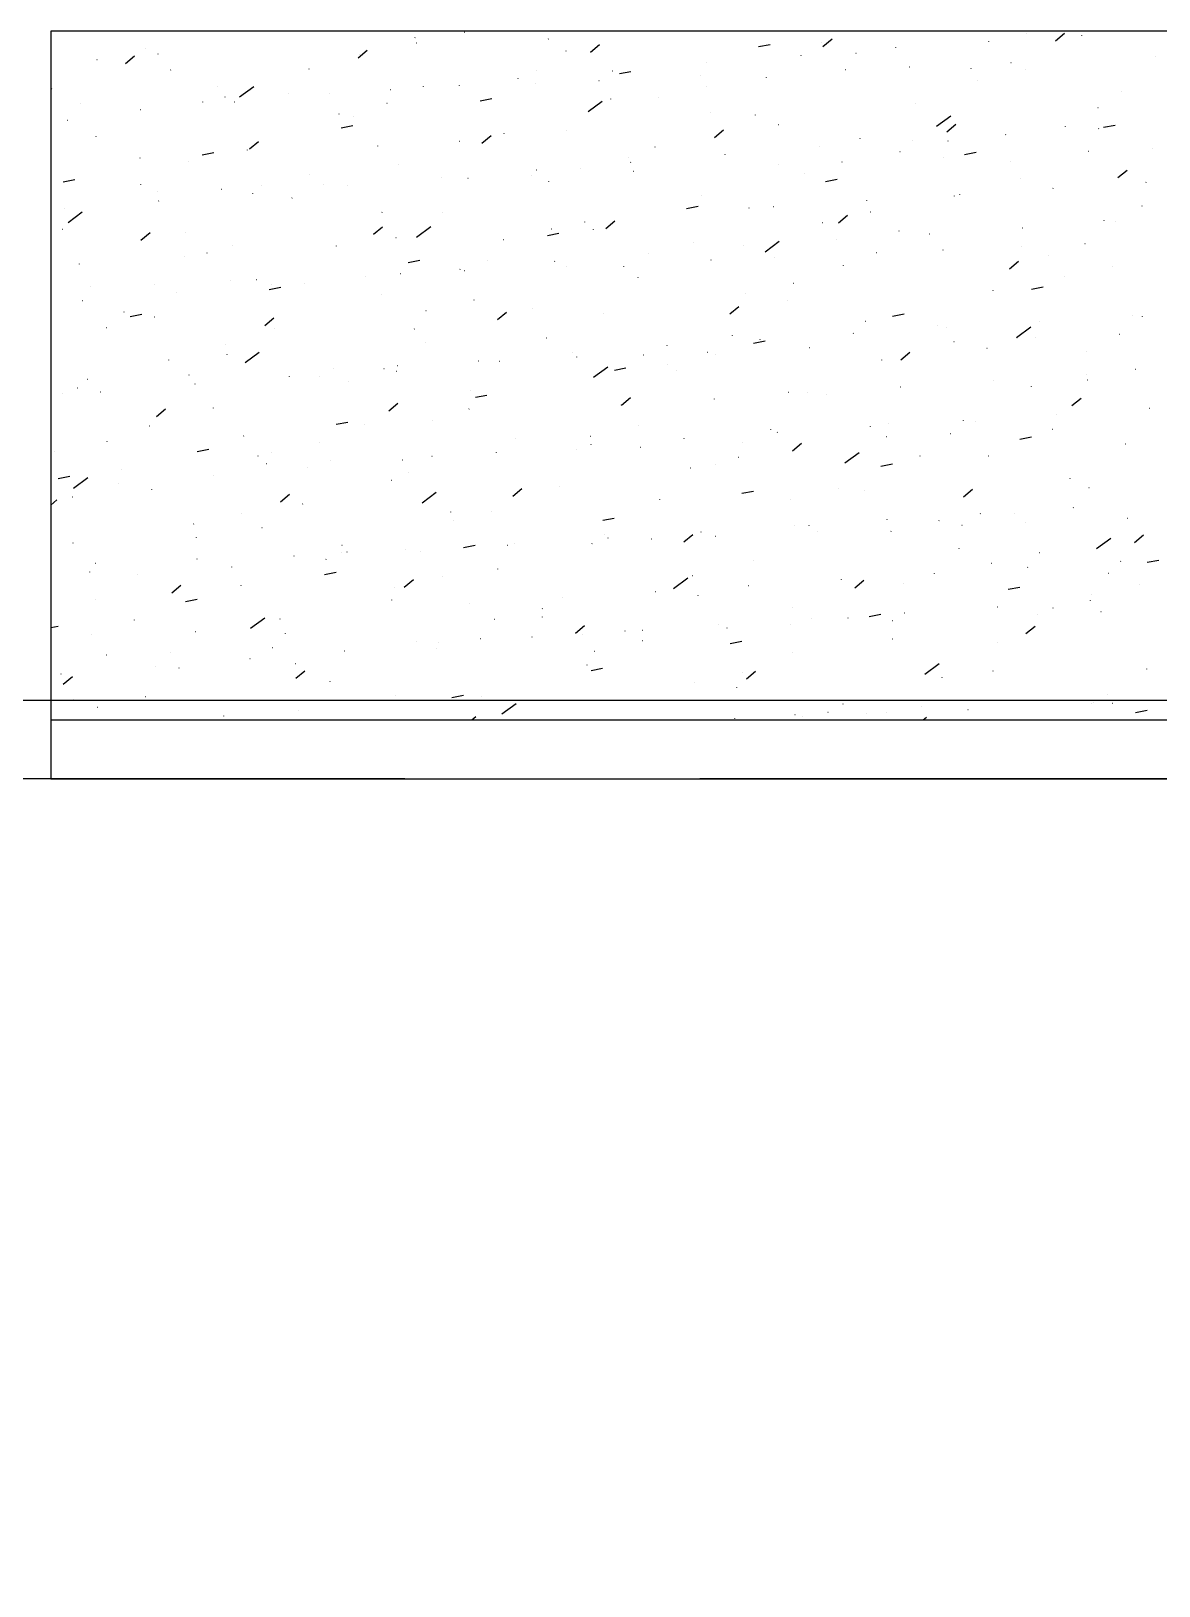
# Model space of a CAD drawing. Extents: x 0 to 119, y 0 to 84.
# Drawn here: x 69.472 to 70.618, y 71.152 to 72.732 of the extents above; entities that cross this region are included whole.
import ezdxf

# ---------------------------------------------------------------- set-up
doc = ezdxf.new("R2010")
doc.units = 0
doc.header["$MEASUREMENT"] = 0
doc.linetypes.add('ESTILO_TQS_0001', pattern=[1, 0.7, -0.3])
for name, color, linetype in [('1', 3, 'CONTINUOUS'), ('4', 5, 'CONTINUOUS'), ('9', 8, 'CONTINUOUS')]:
    doc.layers.add(name, color=color, linetype=linetype)

msp = doc.modelspace()

# ---------------------------------------------------------------- linework, layer by layer
at = {"layer": '1', "color": 3, "linetype": 'ESTILO_TQS_0001'}
msp.add_lwpolyline([(67.89179, 68.732318), (70.85179, 68.732318), (70.85179, 71.972318), (67.89179, 71.972318), (67.89179, 68.732318)], dxfattribs=at)
at = {"layer": '4', "color": 5, "linetype": 'Continuous'}
msp.add_line((67.25197, 72.052318), (71.69197, 72.052318), dxfattribs=at)
at = {"layer": '9', "color": 8, "linetype": 'Continuous'}
for p, q in [((69.912296, 72.731258), (69.912492, 72.731301)), ((70.484091, 72.729372), (70.484117, 72.72957)), ((70.513211, 72.722564), (70.522404, 72.730278)), ((70.540086, 72.728001), (70.540207, 72.72816)), ((69.49197, 72.726929), (69.49197, 72.726929)), ((69.58777, 72.714172), (69.587965, 72.714215)), ((69.804285, 72.705141), (69.813478, 72.712854)), ((69.862197, 72.725593), (69.862223, 72.725791)), ((69.863482, 72.720436), (69.863677, 72.720479)), ((69.997672, 72.724246), (69.997793, 72.724405)), ((70.015764, 72.712052), (70.01579, 72.712251)), ((70.040594, 72.710949), (70.049786, 72.718662)), ((70.211324, 72.71655), (70.223104, 72.71884)), ((70.27581, 72.720643), (70.275836, 72.720841)), ((70.276903, 72.716756), (70.286095, 72.72447)), ((70.350844, 72.715754), (70.350965, 72.715912)), ((70.445465, 72.721877), (70.445586, 72.722036)), ((69.538955, 72.70335), (69.53915, 72.703394)), ((69.567976, 72.699333), (69.577169, 72.707046)), ((69.601089, 72.708932), (69.601115, 72.70913)), ((69.805714, 72.70846), (69.805836, 72.708619)), ((70.158886, 72.699968), (70.159008, 72.700126)), ((70.254713, 72.707662), (70.254834, 72.707821)), ((70.310441, 72.709803), (70.310637, 72.709847)), ((70.364501, 72.696002), (70.364701, 72.696011)), ((70.468002, 72.700521), (70.468202, 72.70053)), ((70.614862, 72.706934), (70.615062, 72.706942)), ((69.49197, 72.692934), (69.49197, 72.692934)), ((69.49197, 72.692934), (69.49197, 72.692934)), ((69.49197, 72.692934), (69.49197, 72.692934)), ((69.613757, 72.692674), (69.613879, 72.692833)), ((69.754459, 72.693904), (69.754486, 72.694103)), ((69.966929, 72.684182), (69.967051, 72.68434)), ((69.985915, 72.692718), (69.98611, 72.692761)), ((70.049201, 72.682236), (70.049401, 72.682245)), ((70.062756, 72.691876), (70.062877, 72.692035)), ((70.06997, 72.689074), (70.081749, 72.691363)), ((70.152703, 72.686755), (70.152903, 72.686764)), ((70.219367, 72.685248), (70.219393, 72.685446)), ((70.299563, 72.693167), (70.299763, 72.693176)), ((70.427648, 72.693976), (70.427674, 72.694174)), ((70.433851, 72.682302), (70.434046, 72.682346)), ((70.482666, 72.693124), (70.482861, 72.693168)), ((69.49197, 72.666753), (69.49197, 72.666753)), ((69.492881, 72.673674), (69.492907, 72.673872)), ((69.661388, 72.675633), (69.661583, 72.675676)), ((69.668964, 72.665635), (69.669163, 72.665643)), ((69.683848, 72.665442), (69.698377, 72.676069)), ((69.733902, 72.66847), (69.734101, 72.668479)), ((69.774972, 72.668396), (69.775094, 72.668554)), ((69.837403, 72.672989), (69.837603, 72.672998)), ((69.870798, 72.67609), (69.87092, 72.676249)), ((69.907556, 72.676795), (69.907582, 72.676993)), ((69.984263, 72.679401), (69.984463, 72.67941)), ((70.109324, 72.665217), (70.10952, 72.66526)), ((70.158139, 72.676039), (70.158335, 72.676082)), ((70.579956, 72.670878), (70.579982, 72.671077)), ((69.49197, 72.657907), (69.49197, 72.657907)), ((69.49197, 72.657907), (69.49197, 72.657907)), ((69.49197, 72.651147), (69.49197, 72.651147)), ((69.49197, 72.651147), (69.49197, 72.651147)), ((69.522103, 72.659223), (69.522303, 72.659231)), ((69.583015, 72.65261), (69.583136, 72.652768)), ((69.646447, 72.660134), (69.646474, 72.660332)), ((69.678841, 72.660304), (69.678963, 72.660463)), ((69.833613, 72.658953), (69.833808, 72.658997)), ((69.928615, 72.661597), (69.940395, 72.663887)), ((70.038106, 72.650545), (70.052634, 72.661172)), ((70.061122, 72.663254), (70.061148, 72.663453)), ((70.162924, 72.649852), (70.16295, 72.65005)), ((70.371205, 72.658581), (70.371231, 72.658779)), ((70.556284, 72.654585), (70.55648, 72.654628)), ((69.49197, 72.638073), (69.49197, 72.638073)), ((69.49197, 72.635556), (69.49197, 72.635556)), ((69.509086, 72.641868), (69.509281, 72.641911)), ((69.784798, 72.648131), (69.784993, 72.648175)), ((69.787261, 72.634121), (69.799041, 72.63641)), ((69.799818, 72.645106), (69.799844, 72.645305)), ((70.208203, 72.64705), (70.208325, 72.647209)), ((70.231758, 72.637499), (70.231953, 72.637543)), ((70.392363, 72.635648), (70.406891, 72.646275)), ((70.402901, 72.630003), (70.412094, 72.637716)), ((70.523513, 72.635483), (70.523539, 72.635681)), ((70.557151, 72.633052), (70.557272, 72.633211)), ((70.562174, 72.634541), (70.573954, 72.636831)), ((69.53824, 72.624876), (69.538266, 72.625074)), ((69.693975, 72.612579), (69.703167, 72.620293)), ((69.907231, 72.620414), (69.907426, 72.620457)), ((69.930283, 72.618387), (69.939476, 72.626101)), ((69.952915, 72.627997), (69.952941, 72.628195)), ((70.016246, 72.631264), (70.016368, 72.631423)), ((70.166592, 72.624195), (70.175785, 72.631908)), ((70.314762, 72.623185), (70.314788, 72.623383)), ((70.367908, 72.620804), (70.36803, 72.620963)), ((70.403982, 72.62082), (70.404178, 72.620863)), ((70.462529, 72.626928), (70.462651, 72.627087)), ((69.582705, 72.603328), (69.5829, 72.603372)), ((69.645907, 72.606644), (69.657686, 72.608934)), ((69.691806, 72.611336), (69.691832, 72.611534)), ((69.824289, 72.615478), (69.824411, 72.615637)), ((70.079456, 72.603735), (70.079651, 72.603778)), ((70.106481, 72.614457), (70.106507, 72.614655)), ((70.177461, 72.606986), (70.177583, 72.607144)), ((70.273287, 72.61468), (70.273409, 72.614839)), ((70.355167, 72.609998), (70.355363, 72.610041)), ((70.399684, 72.60389), (70.399884, 72.603898)), ((70.42082, 72.607065), (70.4326, 72.609355)), ((70.546544, 72.610302), (70.546744, 72.61031)), ((70.611483, 72.613137), (70.611682, 72.613146)), ((69.632332, 72.599692), (69.632453, 72.599851)), ((69.754929, 72.586649), (69.755124, 72.586693)), ((69.845177, 72.596308), (69.845203, 72.596507)), ((69.980883, 72.585604), (69.981083, 72.585613)), ((69.985504, 72.5912), (69.985625, 72.591358)), ((70.030641, 72.592913), (70.030836, 72.592956)), ((70.08133, 72.598894), (70.081452, 72.599053)), ((70.084385, 72.590123), (70.084585, 72.590132)), ((70.231245, 72.596535), (70.231445, 72.596544)), ((70.258319, 72.58779), (70.258345, 72.587988)), ((70.296183, 72.599371), (70.296383, 72.599379)), ((70.46707, 72.600087), (70.467096, 72.600286)), ((70.576768, 72.583415), (70.58596, 72.591129)), ((69.49197, 72.583213), (69.49197, 72.583213)), ((69.49197, 72.583213), (69.49197, 72.583213)), ((69.49197, 72.576722), (69.49197, 72.576722)), ((69.504552, 72.579168), (69.516332, 72.581457)), ((69.583598, 72.576078), (69.583624, 72.576276)), ((69.665584, 72.571838), (69.665783, 72.571847)), ((69.706114, 72.575827), (69.706309, 72.575871)), ((69.769085, 72.576357), (69.769285, 72.576366)), ((69.793546, 72.575414), (69.793668, 72.575573)), ((69.889373, 72.583108), (69.889495, 72.583267)), ((69.915945, 72.582769), (69.916145, 72.582778)), ((69.998273, 72.579199), (69.998299, 72.579397)), ((70.279466, 72.579589), (70.291245, 72.581878)), ((70.477601, 72.582281), (70.477796, 72.582324)), ((70.510641, 72.57244), (70.510763, 72.572598)), ((70.605262, 72.578563), (70.605384, 72.578722)), ((69.49197, 72.564258), (69.49197, 72.564258)), ((69.49197, 72.564258), (69.49197, 72.564258)), ((69.49197, 72.564258), (69.49197, 72.564258)), ((69.600646, 72.569003), (69.600845, 72.569011)), ((69.601589, 72.559628), (69.601711, 72.559787)), ((69.697416, 72.567323), (69.697537, 72.567481)), ((69.737165, 72.562538), (69.737191, 72.562736)), ((70.138111, 72.552112), (70.149891, 72.554402)), ((70.153074, 72.565195), (70.153269, 72.565238)), ((70.226778, 72.554068), (70.2269, 72.554227)), ((70.321399, 72.560192), (70.321521, 72.560351)), ((70.410627, 72.564692), (70.410654, 72.56489)), ((70.41602, 72.566316), (70.416142, 72.566475)), ((70.60101, 72.554779), (70.601206, 72.554823)), ((69.505458, 72.551537), (69.50558, 72.551695)), ((69.50951, 72.537919), (69.524038, 72.548546)), ((69.828548, 72.54811), (69.828743, 72.548153)), ((69.890535, 72.54751), (69.890561, 72.547709)), ((70.034821, 72.538282), (70.034942, 72.538441)), ((70.056282, 72.531634), (70.065474, 72.539347)), ((70.201876, 72.552394), (70.201902, 72.552592)), ((70.292591, 72.537441), (70.301783, 72.545155)), ((70.325299, 72.548516), (70.325494, 72.548559)), ((70.562661, 72.539512), (70.562688, 72.53971)), ((70.57452, 72.538499), (70.574641, 72.538658)), ((69.49197, 72.533958), (69.49197, 72.533958)), ((69.49197, 72.528353), (69.49197, 72.528353)), ((69.49197, 72.528353), (69.49197, 72.528353)), ((69.49197, 72.525089), (69.49197, 72.525089)), ((69.504021, 72.531024), (69.504216, 72.531068)), ((69.583664, 72.520018), (69.592857, 72.527731)), ((69.628957, 72.52728), (69.628983, 72.527478)), ((69.819973, 72.525826), (69.829166, 72.533539)), ((69.842864, 72.522496), (69.842985, 72.522655)), ((69.863767, 72.523022), (69.878295, 72.533649)), ((69.996757, 72.524636), (70.008537, 72.526925)), ((70.000772, 72.531431), (70.000967, 72.531474)), ((70.043632, 72.530401), (70.043658, 72.530599)), ((70.276484, 72.537694), (70.276679, 72.537737)), ((70.354185, 72.529296), (70.354211, 72.529494)), ((70.385278, 72.526252), (70.385399, 72.52641)), ((70.479899, 72.532375), (70.48002, 72.532534)), ((69.650906, 72.50671), (69.651028, 72.506869)), ((69.676245, 72.514345), (69.676441, 72.514388)), ((69.782523, 72.51374), (69.782549, 72.513938)), ((69.951957, 72.520609), (69.952152, 72.520652)), ((70.145433, 72.516998), (70.14546, 72.517197)), ((70.196035, 72.514004), (70.196157, 72.514163)), ((70.218024, 72.508126), (70.232552, 72.518752)), ((70.290657, 72.520128), (70.290778, 72.520286)), ((70.331366, 72.507258), (70.331566, 72.507266)), ((70.398917, 72.509976), (70.399112, 72.51002)), ((70.478226, 72.51367), (70.478426, 72.513678)), ((70.543165, 72.516505), (70.543364, 72.516514)), ((69.521219, 72.495592), (69.521245, 72.49579)), ((69.627431, 72.503523), (69.627626, 72.503566)), ((69.855403, 72.497159), (69.867182, 72.499449)), ((69.935894, 72.498712), (69.93592, 72.498911)), ((70.004078, 72.498218), (70.0042, 72.498377)), ((70.016067, 72.493491), (70.016267, 72.4935)), ((70.074391, 72.492891), (70.074586, 72.492934)), ((70.099905, 72.505913), (70.100026, 72.506071)), ((70.162927, 72.499903), (70.163127, 72.499912)), ((70.227865, 72.502739), (70.228065, 72.502747)), ((70.297742, 72.493901), (70.297768, 72.494099)), ((70.466457, 72.490854), (70.47565, 72.498567)), ((70.506219, 72.504116), (70.506245, 72.504315)), ((70.571142, 72.493297), (70.571337, 72.493341)), ((69.597266, 72.475206), (69.597465, 72.475215)), ((69.674316, 72.478482), (69.674342, 72.47868)), ((69.700767, 72.479725), (69.700967, 72.479734)), ((69.749864, 72.475806), (69.750059, 72.475849)), ((69.812121, 72.482432), (69.812243, 72.482591)), ((69.847627, 72.486137), (69.847827, 72.486146)), ((69.907947, 72.490127), (69.908069, 72.490285)), ((69.912565, 72.488972), (69.912765, 72.488981)), ((70.088991, 72.481603), (70.089017, 72.481801)), ((70.246615, 72.476212), (70.24681, 72.476255)), ((70.522327, 72.482475), (70.522522, 72.482519)), ((69.49197, 72.473492), (69.49197, 72.473492)), ((69.49197, 72.473492), (69.49197, 72.473492)), ((69.49197, 72.473492), (69.49197, 72.473492)), ((69.49197, 72.470609), (69.49197, 72.470609)), ((69.49197, 72.470609), (69.49197, 72.470609)), ((69.49197, 72.470609), (69.49197, 72.470609)), ((69.532328, 72.472371), (69.532527, 72.472379)), ((69.620164, 72.466646), (69.620286, 72.466805)), ((69.714048, 72.469683), (69.725828, 72.471972)), ((69.71599, 72.474341), (69.716112, 72.474499)), ((69.827882, 72.464942), (69.827908, 72.46514)), ((69.922088, 72.459126), (69.922284, 72.45917)), ((70.1978, 72.46539), (70.197995, 72.465433)), ((70.449776, 72.468721), (70.449802, 72.468919)), ((70.488962, 72.470103), (70.500741, 72.472393)), ((69.49197, 72.443077), (69.49197, 72.443077)), ((69.524033, 72.458555), (69.524155, 72.458713)), ((69.566578, 72.446794), (69.566604, 72.446992)), ((69.572694, 72.442206), (69.584474, 72.444496)), ((69.873274, 72.448304), (69.873469, 72.448348)), ((69.945971, 72.439072), (69.955164, 72.446786)), ((69.981253, 72.449914), (69.981279, 72.450113)), ((70.053395, 72.4453), (70.053517, 72.445459)), ((70.18228, 72.44488), (70.191473, 72.452593)), ((70.241299, 72.458505), (70.241325, 72.458703)), ((70.347607, 72.442627), (70.359387, 72.444917)), ((70.591585, 72.44355), (70.591706, 72.443708)), ((69.548747, 72.431219), (69.548942, 72.431262)), ((69.597562, 72.442041), (69.597757, 72.442084)), ((69.709663, 72.433264), (69.718855, 72.440978)), ((69.719674, 72.429684), (69.7197, 72.429882)), ((69.861438, 72.429514), (69.86156, 72.429673)), ((70.320234, 72.437672), (70.320429, 72.437716)), ((70.393333, 72.433325), (70.393359, 72.433524)), ((70.402342, 72.431302), (70.402464, 72.431461)), ((70.473596, 72.421043), (70.488124, 72.43167)), ((70.496964, 72.437426), (70.497085, 72.437585)), ((70.601614, 72.442054), (70.60164, 72.442252)), ((69.49197, 72.426515), (69.49197, 72.426515)), ((69.49197, 72.418632), (69.49197, 72.418632)), ((69.49197, 72.418632), (69.49197, 72.418632)), ((69.49197, 72.418632), (69.49197, 72.418632)), ((69.49197, 72.416769), (69.49197, 72.416769)), ((69.669481, 72.413728), (69.669603, 72.413887)), ((69.873241, 72.416144), (69.873267, 72.416342)), ((69.995707, 72.420587), (69.995902, 72.42063)), ((70.118479, 72.412931), (70.118601, 72.413089)), ((70.184856, 72.42311), (70.184882, 72.423308)), ((70.206253, 72.41515), (70.218033, 72.41744)), ((70.2131, 72.419054), (70.213222, 72.419213)), ((70.307721, 72.425178), (70.307843, 72.425337)), ((70.409908, 72.417038), (70.410108, 72.417046)), ((70.474847, 72.419873), (70.475046, 72.419882)), ((70.492458, 72.420993), (70.492653, 72.421036)), ((70.578348, 72.424392), (70.578548, 72.424401)), ((69.611936, 72.397996), (69.611962, 72.398194)), ((69.67118, 72.403501), (69.671376, 72.403545)), ((69.689428, 72.3955), (69.703957, 72.406126)), ((69.926522, 72.397145), (69.926644, 72.397303)), ((69.947749, 72.396859), (69.947949, 72.396868)), ((70.022653, 72.405236), (70.022775, 72.405395)), ((70.026611, 72.401116), (70.026637, 72.401315)), ((70.094609, 72.403271), (70.094809, 72.40328)), ((70.159547, 72.406107), (70.159747, 72.406115)), ((70.167931, 72.403908), (70.168127, 72.403951)), ((70.263048, 72.410626), (70.263248, 72.410634)), ((70.33689, 72.39793), (70.336916, 72.398128)), ((70.356147, 72.398292), (70.365339, 72.406006)), ((70.443643, 72.410171), (70.443838, 72.410214)), ((70.545171, 72.406658), (70.545197, 72.406857)), ((69.632449, 72.383093), (69.632649, 72.383102)), ((69.734565, 72.381359), (69.734687, 72.381517)), ((69.765033, 72.380886), (69.765059, 72.381085)), ((69.779309, 72.389505), (69.779509, 72.389514)), ((69.830696, 72.38945), (69.830817, 72.389609)), ((69.843405, 72.386822), (69.8436, 72.386866)), ((69.844247, 72.39234), (69.844447, 72.392349)), ((70.043686, 72.380603), (70.058214, 72.39123)), ((70.064899, 72.387674), (70.076678, 72.389964)), ((70.119117, 72.393086), (70.119312, 72.393129)), ((70.128413, 72.387714), (70.128439, 72.387912)), ((70.545075, 72.382938), (70.545197, 72.383096)), ((70.594327, 72.388716), (70.594522, 72.38876)), ((69.49197, 72.37696), (69.49197, 72.37696)), ((69.503924, 72.364225), (69.50395, 72.364423)), ((69.518878, 72.369737), (69.519073, 72.36978)), ((69.528948, 72.378574), (69.529148, 72.378583)), ((69.542608, 72.365573), (69.542729, 72.365731)), ((69.638738, 72.373664), (69.63886, 72.373823)), ((69.79459, 72.376), (69.794785, 72.376044)), ((69.918599, 72.367346), (69.918625, 72.367544)), ((70.24155, 72.365368), (70.241745, 72.365411)), ((70.261212, 72.364566), (70.261334, 72.364725)), ((70.355833, 72.37069), (70.355955, 72.370849)), ((70.450454, 72.376814), (70.450576, 72.376972)), ((70.488728, 72.371263), (70.488754, 72.371461)), ((70.545512, 72.377894), (70.545707, 72.377938)), ((69.49197, 72.363771), (69.49197, 72.363771)), ((69.599352, 72.340703), (69.608545, 72.348416)), ((69.657295, 72.349198), (69.657321, 72.349396)), ((69.835661, 72.346511), (69.844854, 72.354224)), ((69.917023, 72.348283), (69.917219, 72.348326)), ((69.923545, 72.360197), (69.935324, 72.362487)), ((70.07197, 72.352318), (70.081162, 72.360032)), ((70.07197, 72.352318), (70.071996, 72.352517)), ((70.07197, 72.352318), (70.072092, 72.352477)), ((70.166591, 72.358442), (70.166713, 72.358601)), ((70.280447, 72.362534), (70.280473, 72.362732)), ((70.530014, 72.351705), (70.539206, 72.359419)), ((70.608954, 72.348997), (70.609076, 72.349156)), ((69.78219, 72.332721), (69.79397, 72.335011)), ((69.880013, 72.336533), (69.880134, 72.336691)), ((70.343419, 72.333091), (70.343614, 72.333135)), ((70.419712, 72.336749), (70.419833, 72.336908)), ((70.432285, 72.335867), (70.432311, 72.336065)), ((70.514333, 72.342873), (70.514455, 72.343032)), ((69.592497, 72.331197), (69.592692, 72.331241)), ((69.688055, 72.320747), (69.688177, 72.320905)), ((69.810391, 72.332088), (69.810418, 72.332287)), ((69.963958, 72.318548), (69.963984, 72.318746)), ((70.040433, 72.320782), (70.040628, 72.320825)), ((70.089248, 72.331604), (70.089443, 72.331647)), ((70.135849, 72.318378), (70.13597, 72.318537)), ((70.224004, 72.327139), (70.22403, 72.327337)), ((70.23047, 72.324502), (70.230591, 72.32466)), ((70.325091, 72.330626), (70.325212, 72.330784)), ((70.34159, 72.320406), (70.34179, 72.320414)), ((70.406529, 72.323241), (70.406728, 72.32325)), ((70.477089, 72.317588), (70.488868, 72.319878)), ((70.51003, 72.32776), (70.51023, 72.327769)), ((69.49197, 72.308911), (69.49197, 72.308911)), ((69.49197, 72.308911), (69.49197, 72.308911)), ((69.496098, 72.304961), (69.49622, 72.305119)), ((69.549283, 72.315427), (69.549309, 72.315626)), ((69.640836, 72.305244), (69.652615, 72.307534)), ((69.715906, 72.303696), (69.716102, 72.303739)), ((69.764721, 72.314518), (69.764916, 72.314561)), ((69.945097, 72.304163), (69.945218, 72.304321)), ((70.026291, 72.306639), (70.026491, 72.306648)), ((70.041227, 72.312254), (70.041349, 72.312413)), ((70.091229, 72.309475), (70.091429, 72.309483)), ((70.19473, 72.313994), (70.19493, 72.314002)), ((70.245837, 72.305731), (70.255029, 72.313445)), ((70.299257, 72.293521), (70.313785, 72.304147)), ((70.445287, 72.300815), (70.445482, 72.300858)), ((70.584593, 72.312769), (70.584619, 72.312968)), ((69.49197, 72.29958), (69.49197, 72.29958)), ((69.49197, 72.29958), (69.49197, 72.29958)), ((69.49197, 72.29958), (69.49197, 72.29958)), ((69.564131, 72.286461), (69.564331, 72.28647)), ((69.702654, 72.3004), (69.70268, 72.300598)), ((69.710991, 72.292873), (69.711191, 72.292882)), ((69.753139, 72.288377), (69.753261, 72.288536)), ((69.775929, 72.295708), (69.776129, 72.295717)), ((69.84927, 72.296468), (69.849392, 72.296627)), ((69.879431, 72.300227), (69.879631, 72.300236)), ((70.142302, 72.288505), (70.142497, 72.288548)), ((70.167561, 72.291743), (70.167587, 72.291941)), ((70.191116, 72.299327), (70.191312, 72.29937)), ((70.335734, 72.290112), (70.347514, 72.292402)), ((70.375842, 72.300472), (70.375868, 72.30067)), ((69.49197, 72.28331), (69.49197, 72.28331)), ((69.49197, 72.28331), (69.49197, 72.28331)), ((69.49197, 72.276308), (69.49197, 72.276308)), ((69.49197, 72.273422), (69.49197, 72.273422)), ((69.49197, 72.273422), (69.49197, 72.273422)), ((69.499482, 72.277768), (69.511261, 72.280058)), ((69.51509, 72.267977), (69.529618, 72.278604)), ((69.561182, 72.272591), (69.561304, 72.27275)), ((69.657313, 72.280682), (69.657435, 72.280841)), ((69.83834, 72.275979), (69.838535, 72.276022)), ((69.85575, 72.28329), (69.855776, 72.283489)), ((70.009317, 72.26975), (70.009343, 72.269948)), ((70.52815, 72.277374), (70.528176, 72.277572)), ((69.49197, 72.250598), (69.498234, 72.255855)), ((69.49197, 72.254051), (69.49197, 72.254051)), ((69.49197, 72.254051), (69.49197, 72.254051)), ((69.513813, 72.258893), (69.514008, 72.258936)), ((69.594642, 72.266629), (69.594668, 72.266828)), ((69.725351, 72.253949), (69.734543, 72.261663)), ((69.869347, 72.25308), (69.883875, 72.263707)), ((69.961659, 72.259757), (69.970852, 72.267471)), ((70.111118, 72.256348), (70.111144, 72.256546)), ((70.19438, 72.262635), (70.20616, 72.264925)), ((70.24417, 72.256228), (70.244365, 72.256271)), ((70.292985, 72.26705), (70.29318, 72.267093)), ((70.319399, 72.265076), (70.319425, 72.265274)), ((70.419703, 72.259144), (70.428896, 72.266857)), ((70.547156, 72.268538), (70.547351, 72.268581)), ((69.49197, 72.251065), (69.49197, 72.251065)), ((69.686037, 72.242214), (69.686233, 72.242257)), ((69.748012, 72.251602), (69.748038, 72.2518)), ((69.898587, 72.243551), (69.898709, 72.243709)), ((69.940208, 72.243702), (69.940404, 72.243745)), ((70.436777, 72.2418), (70.436898, 72.241959)), ((70.471707, 72.241978), (70.471734, 72.242177)), ((70.531398, 72.247924), (70.531519, 72.248082)), ((69.637223, 72.231392), (69.637418, 72.231435)), ((69.70663, 72.227765), (69.706752, 72.227923)), ((69.901109, 72.234492), (69.901135, 72.234691)), ((70.053026, 72.235159), (70.064805, 72.237449)), ((70.152913, 72.223429), (70.153035, 72.223587)), ((70.247534, 72.229552), (70.247656, 72.229711)), ((70.262956, 72.229681), (70.262982, 72.229879)), ((70.27121, 72.223684), (70.27141, 72.223692)), ((70.342156, 72.235676), (70.342277, 72.235835)), ((70.346039, 72.223952), (70.346234, 72.223995)), ((70.394854, 72.234773), (70.395049, 72.234817)), ((70.41807, 72.230096), (70.41827, 72.230104)), ((70.483009, 72.232931), (70.483208, 72.23294)), ((70.58651, 72.23745), (70.58671, 72.237459)), ((69.514673, 72.211979), (69.514795, 72.212137)), ((69.64, 72.217831), (69.640026, 72.21803)), ((69.787906, 72.209937), (69.788101, 72.209981)), ((69.911671, 72.207682), (69.923451, 72.209972)), ((69.955911, 72.209917), (69.956111, 72.209926)), ((69.963671, 72.211181), (69.963793, 72.21134)), ((70.042077, 72.211425), (70.042272, 72.211468)), ((70.054675, 72.220952), (70.054701, 72.22115)), ((70.058292, 72.217305), (70.058414, 72.217463)), ((70.102771, 72.216329), (70.102971, 72.216338)), ((70.135526, 72.21317), (70.144719, 72.220883)), ((70.167709, 72.219165), (70.167909, 72.219173)), ((70.415265, 72.206583), (70.415291, 72.206781)), ((70.554828, 72.206438), (70.569356, 72.217065)), ((70.59357, 72.212556), (70.602762, 72.22027)), ((69.49197, 72.19919), (69.49197, 72.19919)), ((69.49197, 72.19919), (69.49197, 72.19919)), ((69.49197, 72.19919), (69.49197, 72.19919)), ((69.53711, 72.191632), (69.53731, 72.191641)), ((69.640611, 72.196151), (69.640811, 72.19616)), ((69.739091, 72.199115), (69.739287, 72.199159)), ((69.771714, 72.195395), (69.771836, 72.195554)), ((69.787471, 72.202563), (69.787671, 72.202572)), ((69.793371, 72.202804), (69.793397, 72.203002)), ((69.852409, 72.205398), (69.852609, 72.205407)), ((69.867845, 72.203486), (69.867967, 72.203645)), ((70.206513, 72.194285), (70.20654, 72.194483)), ((70.447908, 72.191675), (70.448103, 72.191718)), ((70.496722, 72.202497), (70.496918, 72.20254)), ((70.579509, 72.193435), (70.579631, 72.193594)), ((70.60657, 72.19255), (70.618349, 72.19484)), ((69.49197, 72.189661), (69.49197, 72.189661)), ((69.49197, 72.182392), (69.49197, 72.182392)), ((69.49197, 72.182392), (69.49197, 72.182392)), ((69.49197, 72.182392), (69.49197, 72.182392)), ((69.531792, 72.182574), (69.531819, 72.182772)), ((69.579757, 72.179609), (69.579879, 72.179768)), ((69.675888, 72.1877), (69.676009, 72.187859)), ((69.770317, 72.180206), (69.782097, 72.182496)), ((69.851349, 72.167196), (69.860542, 72.174909)), ((69.889775, 72.177661), (69.88997, 72.177704)), ((69.946467, 72.185694), (69.946493, 72.185893)), ((70.124918, 72.165998), (70.139447, 72.176625)), ((70.143946, 72.179148), (70.144141, 72.179192)), ((70.295646, 72.175064), (70.295768, 72.175223)), ((70.390267, 72.181188), (70.390389, 72.181346)), ((70.484888, 72.187312), (70.48501, 72.18747)), ((70.567299, 72.181403), (70.567325, 72.181601)), ((69.61504, 72.161388), (69.624233, 72.169101)), ((69.685359, 72.169033), (69.685385, 72.169232)), ((69.84096, 72.166839), (69.841155, 72.166882)), ((70.106404, 72.162816), (70.106526, 72.162975)), ((70.150071, 72.15889), (70.150097, 72.159088)), ((70.201025, 72.16894), (70.201147, 72.169099)), ((70.309393, 72.166582), (70.318585, 72.174296)), ((70.358822, 72.171187), (70.358848, 72.171386)), ((70.465215, 72.165073), (70.476995, 72.167363)), ((70.549776, 72.159398), (70.549971, 72.159441)), ((70.598591, 72.17022), (70.598786, 72.170263)), ((69.49197, 72.14433), (69.49197, 72.14433)), ((69.49197, 72.14433), (69.49197, 72.14433)), ((69.536998, 72.154312), (69.537193, 72.154356)), ((69.628963, 72.152729), (69.640742, 72.155019)), ((69.83873, 72.154006), (69.838756, 72.154204)), ((69.917162, 72.150569), (69.917284, 72.150727)), ((69.991643, 72.145384), (69.991839, 72.145427)), ((70.011783, 72.156693), (70.011905, 72.156851)), ((70.245814, 72.146872), (70.24601, 72.146915)), ((70.454146, 72.147247), (70.454268, 72.147406)), ((70.510856, 72.146007), (70.510882, 72.146206)), ((70.548767, 72.153371), (70.548889, 72.15353)), ((69.49197, 72.126101), (69.499388, 72.127543)), ((69.577151, 72.133776), (69.577177, 72.133974)), ((69.695008, 72.125557), (69.709537, 72.136184)), ((69.725205, 72.134783), (69.725326, 72.134941)), ((69.942829, 72.134562), (69.943024, 72.134605)), ((69.991826, 72.136896), (69.991852, 72.137095)), ((70.025216, 72.120608), (70.034408, 72.128322)), ((70.170283, 72.128876), (70.170404, 72.129034)), ((70.244189, 72.128855), (70.244389, 72.128863)), ((70.264904, 72.135), (70.265025, 72.135158)), ((70.302379, 72.135792), (70.302405, 72.13599)), ((70.323861, 72.137597), (70.335641, 72.139887)), ((70.34769, 72.133374), (70.34789, 72.133382)), ((70.359525, 72.141123), (70.359646, 72.141282)), ((70.483259, 72.119995), (70.492452, 72.127708)), ((70.494551, 72.139786), (70.49475, 72.139795)), ((70.559489, 72.142621), (70.559688, 72.14263)), ((69.533247, 72.118997), (69.533369, 72.119155)), ((69.638867, 72.122036), (69.639062, 72.122079)), ((69.730718, 72.120235), (69.730744, 72.120434)), ((69.863951, 72.112253), (69.864151, 72.112262)), ((69.928889, 72.115088), (69.929089, 72.115097)), ((69.98104, 72.116628), (69.981162, 72.116787)), ((70.032391, 72.119607), (70.032591, 72.119616)), ((70.075662, 72.122752), (70.075783, 72.122911)), ((70.093512, 72.113107), (70.093707, 72.113151)), ((70.093628, 72.123494), (70.093654, 72.123692)), ((70.179251, 72.12602), (70.179451, 72.126028)), ((70.182507, 72.11012), (70.194286, 72.11241)), ((70.347683, 72.114595), (70.347878, 72.114638)), ((69.49197, 72.096012), (69.49197, 72.096012)), ((69.49197, 72.096012), (69.49197, 72.096012)), ((69.49197, 72.096012), (69.49197, 72.096012)), ((69.548652, 72.098487), (69.548851, 72.098496)), ((69.61359, 72.101322), (69.61379, 72.101331)), ((69.717091, 72.105841), (69.717291, 72.10585)), ((69.790289, 72.102413), (69.79041, 72.102572)), ((69.884088, 72.105208), (69.884114, 72.105406)), ((69.886419, 72.110504), (69.886541, 72.110663)), ((70.044697, 72.102285), (70.044893, 72.102329)), ((70.245936, 72.100396), (70.245962, 72.100594)), ((70.454413, 72.110612), (70.454439, 72.11081)), ((69.49197, 72.089469), (69.49197, 72.089469)), ((69.49197, 72.089469), (69.49197, 72.089469)), ((69.598331, 72.086627), (69.598453, 72.086786)), ((69.62251, 72.084978), (69.622536, 72.085176)), ((69.694462, 72.094718), (69.694584, 72.094877)), ((69.740735, 72.089759), (69.740931, 72.089802)), ((69.741039, 72.074634), (69.750231, 72.082348)), ((70.037185, 72.088098), (70.037211, 72.088297)), ((70.041153, 72.082644), (70.052932, 72.084934)), ((70.195381, 72.080831), (70.195576, 72.080874)), ((70.199082, 72.074021), (70.208275, 72.081734)), ((70.38049, 72.078916), (70.395018, 72.089542)), ((70.449552, 72.082318), (70.449747, 72.082362)), ((70.606251, 72.083945), (70.606277, 72.084143)), ((69.49197, 72.065203), (69.49197, 72.065203)), ((69.49197, 72.065203), (69.49197, 72.065203)), ((69.502505, 72.078932), (69.502627, 72.079091)), ((69.50473, 72.068826), (69.513922, 72.07654)), ((69.776076, 72.071437), (69.776102, 72.071636)), ((70.146566, 72.070009), (70.146761, 72.070052)), ((70.189493, 72.065001), (70.189519, 72.065199)), ((70.39797, 72.075216), (70.397996, 72.075415)), ((69.49197, 72.05812), (69.49197, 72.05812)), ((69.514772, 72.053289), (69.514798, 72.053487)), ((69.588433, 72.055994), (69.588628, 72.056038)), ((69.842604, 72.057482), (69.842799, 72.057526)), ((69.899798, 72.055167), (69.911578, 72.057457)), ((69.929447, 72.05641), (69.929473, 72.056608)), ((69.95058, 72.038475), (69.965108, 72.049102)), ((70.297249, 72.048554), (70.297445, 72.048597)), ((70.471211, 72.052298), (70.471332, 72.052457)), ((70.549808, 72.048549), (70.549834, 72.048748)), ((70.55142, 72.050042), (70.551615, 72.050085)), ((70.565832, 72.058422), (70.565953, 72.05858)), ((70.571031, 72.049476), (70.57123, 72.049485)), ((69.49197, 72.034609), (69.49197, 72.034609)), ((69.49197, 72.034609), (69.49197, 72.034609)), ((69.49197, 72.034609), (69.49197, 72.034609)), ((69.49197, 72.032318), (70.65197, 72.032318)), ((69.512011, 72.032318), (69.512011, 72.032318)), ((69.512011, 72.032318), (69.512011, 72.032318)), ((69.512011, 72.032318), (69.512011, 72.032318)), ((69.539618, 72.045172), (69.539814, 72.045216)), ((69.556659, 72.032318), (69.556659, 72.032318)), ((69.563794, 72.032318), (69.563794, 72.032318)), ((69.56754, 72.032318), (69.56754, 72.032318)), ((69.615577, 72.032318), (69.615577, 72.032318)), ((69.646581, 72.032318), (69.646581, 72.032318)), ((69.646581, 72.032318), (69.646581, 72.032318)), ((69.66736, 72.032318), (69.66736, 72.032318)), ((69.667868, 72.03618), (69.667894, 72.036378)), ((69.690609, 72.032318), (69.690609, 72.032318)), ((69.719143, 72.032318), (69.719143, 72.032318)), ((69.719143, 72.032318), (69.719143, 72.032318)), ((69.729098, 72.032318), (69.729098, 72.032318)), ((69.729098, 72.032318), (69.729098, 72.032318)), ((69.736503, 72.032318), (69.736503, 72.032318)), ((69.736503, 72.032318), (69.736503, 72.032318)), ((69.736503, 72.032318), (69.736503, 72.032318)), ((69.743779, 72.041801), (69.743901, 72.04196)), ((69.770926, 72.032318), (69.770926, 72.032318)), ((69.770926, 72.032318), (69.770926, 72.032318)), ((69.782251, 72.032318), (69.782251, 72.032318)), ((69.822709, 72.032318), (69.822709, 72.032318)), ((69.822709, 72.032318), (69.822709, 72.032318)), ((69.822709, 72.032318), (69.822709, 72.032318)), ((69.826425, 72.032318), (69.826425, 72.032318)), ((69.826425, 72.032318), (69.826425, 72.032318)), ((69.874492, 72.032318), (69.874492, 72.032318)), ((69.874492, 72.032318), (69.874492, 72.032318)), ((69.874492, 72.032318), (69.874492, 72.032318)), ((69.916347, 72.032318), (69.916347, 72.032318)), ((69.916347, 72.032318), (69.916347, 72.032318)), ((69.919996, 72.032318), (69.924098, 72.03576)), ((69.926275, 72.032318), (69.926275, 72.032318)), ((69.926275, 72.032318), (69.926275, 72.032318)), ((69.926275, 72.032318), (69.926275, 72.032318)), ((69.942163, 72.032318), (69.942163, 72.032318)), ((69.976557, 72.032318), (69.976557, 72.032318)), ((69.976557, 72.032318), (69.976557, 72.032318)), ((69.976557, 72.032318), (69.976557, 72.032318)), ((69.978058, 72.032318), (69.978058, 72.032318)), ((70.006269, 72.032318), (70.006269, 72.032318)), ((70.006269, 72.032318), (70.006269, 72.032318)), ((70.029841, 72.032318), (70.029841, 72.032318)), ((70.081624, 72.032318), (70.081624, 72.032318)), ((70.096192, 72.032318), (70.096192, 72.032318)), ((70.096192, 72.032318), (70.096192, 72.032318)), ((70.133407, 72.032318), (70.133407, 72.032318)), ((70.149384, 72.032318), (70.149384, 72.032318)), ((70.178063, 72.032318), (70.178063, 72.032318)), ((70.178063, 72.032318), (70.178063, 72.032318)), ((70.178063, 72.032318), (70.178063, 72.032318)), ((70.18519, 72.032318), (70.18519, 72.032318)), ((70.18519, 72.032318), (70.18519, 72.032318)), ((70.18519, 72.032318), (70.18519, 72.032318)), ((70.186114, 72.032318), (70.186114, 72.032318)), ((70.187347, 72.033926), (70.187469, 72.034085)), ((70.224016, 72.032318), (70.224016, 72.032318)), ((70.224016, 72.032318), (70.224016, 72.032318)), ((70.224016, 72.032318), (70.224016, 72.032318)), ((70.236973, 72.032318), (70.236973, 72.032318)), ((70.236973, 72.032318), (70.236973, 72.032318)), ((70.236973, 72.032318), (70.236973, 72.032318)), ((70.248435, 72.037732), (70.24863, 72.037775)), ((70.255731, 72.03571), (70.255931, 72.035718)), ((70.276036, 72.032318), (70.276036, 72.032318)), ((70.281969, 72.04005), (70.28209, 72.040209)), ((70.288756, 72.032318), (70.288756, 72.032318)), ((70.288756, 72.032318), (70.288756, 72.032318)), ((70.288756, 72.032318), (70.288756, 72.032318)), ((70.316786, 72.032318), (70.316786, 72.032318)), ((70.320669, 72.038545), (70.320869, 72.038554)), ((70.340539, 72.032318), (70.340539, 72.032318)), ((70.340539, 72.032318), (70.340539, 72.032318)), ((70.341527, 72.039821), (70.341553, 72.040019)), ((70.365958, 72.032318), (70.365958, 72.032318)), ((70.37659, 72.046174), (70.376711, 72.046333)), ((70.378771, 72.032318), (70.382142, 72.035147)), ((70.392322, 72.032318), (70.392322, 72.032318)), ((70.392322, 72.032318), (70.392322, 72.032318)), ((70.42417, 72.043064), (70.42437, 72.043073)), ((70.444105, 72.032318), (70.444105, 72.032318)), ((70.444105, 72.032318), (70.444105, 72.032318)), ((70.45588, 72.032318), (70.45588, 72.032318)), ((70.471476, 72.032318), (70.471476, 72.032318)), ((70.471476, 72.032318), (70.471476, 72.032318)), ((70.495888, 72.032318), (70.495888, 72.032318)), ((70.495888, 72.032318), (70.495888, 72.032318)), ((70.545802, 72.032318), (70.545802, 72.032318)), ((70.547671, 72.032318), (70.547671, 72.032318)), ((70.555, 72.032318), (70.555, 72.032318)), ((70.594697, 72.040035), (70.606476, 72.042325)), ((70.599454, 72.032318), (70.599454, 72.032318)), ((70.608158, 72.032318), (70.608158, 72.032318))]:
    msp.add_line(p, q, dxfattribs=at)
msp.add_lwpolyline([(69.49197, 71.972318), (70.65197, 71.972318), (70.65197, 72.732318), (69.49197, 72.732318), (69.49197, 71.972318)], dxfattribs=at)

doc.saveas('drawing.dxf')
